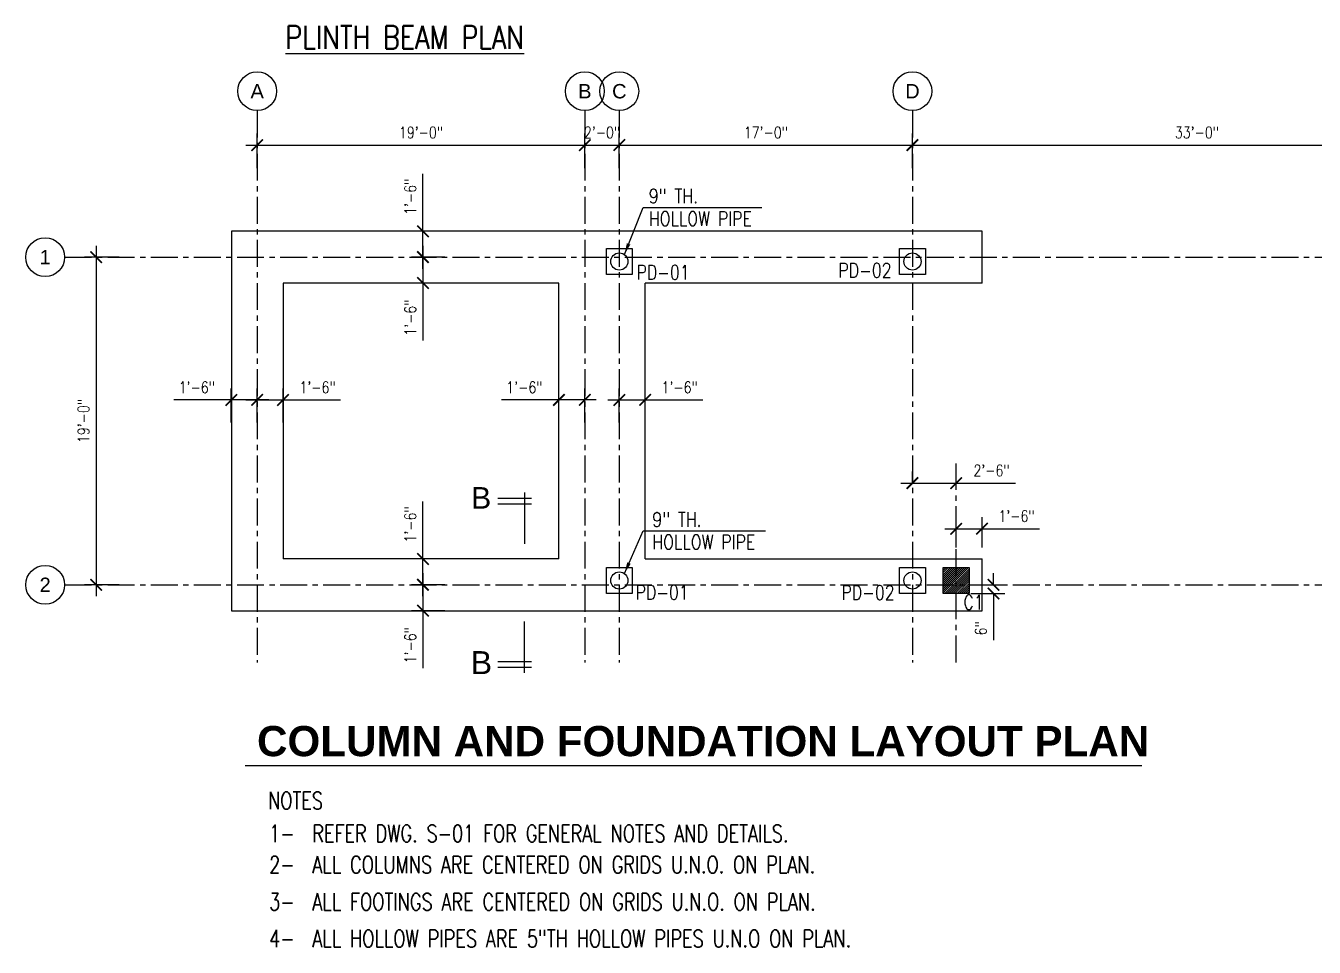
# Model space of a CAD drawing. Header units: inches. Extents: x 58342 to 61343, y 11242 to 14225.
# Drawn here: x 59193 to 60089, y 11242 to 11884 of the extents above; entities that cross this region are included whole.
import ezdxf
from ezdxf.enums import TextEntityAlignment as Align

# ---------------------------------------------------------------- set-up
doc = ezdxf.new("R2010")
doc.units = ezdxf.units.IN
doc.header["$MEASUREMENT"] = 0
doc.header["$PDMODE"] = 3
doc.linetypes.add('CENTER', pattern=[2, 1.25, -0.25, 0.25, -0.25])
for name, color, linetype in [('A-RCC-SHWL', 4, 'Continuous'), ('A-TEXT-P', 242, 'Continuous'), ('COLUMN', 4, 'Continuous'), ('DIM', 2, 'Continuous'), ('GC', 3, 'Continuous'), ('Grid line', 1, 'CENTER'), ('GT', 4, 'Continuous'), ('HATCH', 253, 'Continuous'), ('HEADING', 4, 'Continuous'), ('L3', 3, 'Continuous'), ('L5', 5, 'Continuous'), ('PB', 3, 'Continuous'), ('TEXT2', 3, 'Continuous'), ('TEXT3', 4, 'Continuous'), ('WALL', 3, 'Continuous')]:
    doc.layers.add(name, color=color, linetype=linetype)
doc.styles.add('3-32', font='simplex.shx', dxfattribs={"width": 0.75, "height": 10.6666})
doc.styles.add('ARIAL', font='arial.ttf')
doc.styles.add('dim', font='arial.ttf')
doc.styles.add('DIM 1_1 (A)', font='simplex.shx', dxfattribs={"width": 0.8})
doc.styles.add('DIM 1_4 (A)', font='simplex.shx', dxfattribs={"width": 0.8})
doc.styles.add('DIM 1_8 (A)', font='simplex.shx', dxfattribs={"width": 0.8})
doc.dimstyles.new('DIM 1_8 (A)', dxfattribs={"dimtxt": 8, "dimasz": 8, "dimexe": 8, "dimexo": 8, "dimgap": 4, "dimtad": 1, "dimdec": 0, "dimzin": 3, "dimdsep": 46, "dimlunit": 4, "dimtxsty": 'DIM 1_8 (A)', "dimblk": 'ARCHTICK', "dimcen": 8, "dimdle": 8, "dimclrd": 2, "dimclre": 2, "dimclrt": 3, "dimadec": 0, "dimazin": 2, "dimtfac": 1, "dimtdec": 0, "dimtofl": 0, "dimtmove": 0, "dimatfit": 3, "dimfxl": 0, "dimtolj": 1, "dimtzin": 0, "dimlwd": -1, "dimlwe": -1, "dimarcsym": 0})

# ---------------------------------------------------------------- blocks, each defined once
blk = doc.blocks.new('HEAD')
at = {"style": 'DIM 1_1 (A)', "width": 0.8}
blk.add_attdef('A', (1, 0.23), '', height=2, dxfattribs=at)
at = {"layer": 'TEXT2', "style": 'DIM 1_1 (A)', "width": 0.8}
blk.add_attdef('B', (1.35, -1.34), '', height=1, dxfattribs=at)
blk = doc.blocks.new('_ARCHTICK')
at = {"color": 0, "linetype": 'ByBlock', "const_width": 0.15}
blk.add_lwpolyline([(-0.5, -0.5), (0.5, 0.5)], dxfattribs=at)
blk = doc.blocks.new('*D1122')
at = {"layer": 'DEFPOINTS', "color": 0, "transparency": 16777216}
for p in [(59581.78, 11800.66), (59353.78, 11776.66), (59581.78, 11776.66)]:
    blk.add_point(p, dxfattribs=at)
at = {"layer": 'DIM', "color": 2, "transparency": 16777216}
for p, q in [((59345.78, 11800.66), (59589.78, 11800.66)), ((59353.78, 11784.66), (59353.78, 11808.66)), ((59581.78, 11784.66), (59581.78, 11808.66))]:
    blk.add_line(p, q, dxfattribs=at)
at = {"layer": 'DIM', "color": 2, "transparency": 16777216, "xscale": 8, "yscale": 8, "zscale": 8, "rotation": 180}
blk.add_blockref('_ARCHTICK', (59353.78, 11800.66), dxfattribs=at)
at = {"layer": 'DIM', "color": 2, "transparency": 16777216, "xscale": 8, "yscale": 8, "zscale": 8}
blk.add_blockref('_ARCHTICK', (59581.78, 11800.66), dxfattribs=at)
at = {"layer": 'DIM', "color": 3, "transparency": 16777216, "insert": (59467.78, 11809.42), "char_height": 8, "attachment_point": 5, "style": 'DIM 1_8 (A)'}
blk.add_mtext('\\A1;19\'-0"', dxfattribs=at)
blk = doc.blocks.new('*D1123')
at = {"layer": 'DEFPOINTS', "color": 0, "transparency": 16777216}
for p in [(59605.78, 11800.66), (59581.78, 11776.66), (59605.78, 11776.66)]:
    blk.add_point(p, dxfattribs=at)
at = {"layer": 'DIM', "color": 2, "transparency": 16777216}
for p, q in [((59573.78, 11800.66), (59613.78, 11800.66)), ((59581.78, 11784.66), (59581.78, 11808.66)), ((59605.78, 11784.66), (59605.78, 11808.66))]:
    blk.add_line(p, q, dxfattribs=at)
at = {"layer": 'DIM', "color": 2, "transparency": 16777216, "xscale": 8, "yscale": 8, "zscale": 8, "rotation": 180}
blk.add_blockref('_ARCHTICK', (59581.78, 11800.66), dxfattribs=at)
at = {"layer": 'DIM', "color": 2, "transparency": 16777216, "xscale": 8, "yscale": 8, "zscale": 8}
blk.add_blockref('_ARCHTICK', (59605.78, 11800.66), dxfattribs=at)
at = {"layer": 'DIM', "color": 3, "transparency": 16777216, "insert": (59593.78, 11809.42), "char_height": 8, "attachment_point": 5, "style": 'DIM 1_8 (A)'}
blk.add_mtext('\\A1;2\'-0"', dxfattribs=at)
blk = doc.blocks.new('*D1124')
at = {"layer": 'DEFPOINTS', "color": 0, "transparency": 16777216}
for p in [(59809.78, 11800.66), (59605.78, 11776.66), (59809.78, 11776.66)]:
    blk.add_point(p, dxfattribs=at)
at = {"layer": 'DIM', "color": 2, "transparency": 16777216}
for p, q in [((59597.78, 11800.66), (59817.78, 11800.66)), ((59605.78, 11784.66), (59605.78, 11808.66)), ((59809.78, 11784.66), (59809.78, 11808.66))]:
    blk.add_line(p, q, dxfattribs=at)
at = {"layer": 'DIM', "color": 2, "transparency": 16777216, "xscale": 8, "yscale": 8, "zscale": 8, "rotation": 180}
blk.add_blockref('_ARCHTICK', (59605.78, 11800.66), dxfattribs=at)
at = {"layer": 'DIM', "color": 2, "transparency": 16777216, "xscale": 8, "yscale": 8, "zscale": 8}
blk.add_blockref('_ARCHTICK', (59809.78, 11800.66), dxfattribs=at)
at = {"layer": 'DIM', "color": 3, "transparency": 16777216, "insert": (59707.78, 11809.42), "char_height": 8, "attachment_point": 5, "style": 'DIM 1_8 (A)'}
blk.add_mtext('\\A1;17\'-0"', dxfattribs=at)
blk = doc.blocks.new('*D1125')
at = {"layer": 'DEFPOINTS', "color": 0, "transparency": 16777216}
for p in [(60205.78, 11800.66), (59809.78, 11776.66), (60205.78, 11776.66)]:
    blk.add_point(p, dxfattribs=at)
at = {"layer": 'DIM', "color": 2, "transparency": 16777216}
for p, q in [((59801.78, 11800.66), (60213.78, 11800.66)), ((59809.78, 11784.66), (59809.78, 11808.66)), ((60205.78, 11784.66), (60205.78, 11808.66))]:
    blk.add_line(p, q, dxfattribs=at)
at = {"layer": 'DIM', "color": 2, "transparency": 16777216, "xscale": 8, "yscale": 8, "zscale": 8, "rotation": 180}
blk.add_blockref('_ARCHTICK', (59809.78, 11800.66), dxfattribs=at)
at = {"layer": 'DIM', "color": 2, "transparency": 16777216, "xscale": 8, "yscale": 8, "zscale": 8}
blk.add_blockref('_ARCHTICK', (60205.78, 11800.66), dxfattribs=at)
at = {"layer": 'DIM', "color": 3, "transparency": 16777216, "insert": (60007.78, 11809.42), "char_height": 8, "attachment_point": 5, "style": 'DIM 1_8 (A)'}
blk.add_mtext('\\A1;33\'-0"', dxfattribs=at)
blk = doc.blocks.new('*D1131')
at = {"layer": 'DEFPOINTS', "color": 0, "transparency": 16777216}
for p in [(59265.66, 11722.66), (59241.66, 11494.66), (59265.66, 11494.66)]:
    blk.add_point(p, dxfattribs=at)
at = {"layer": 'DIM', "color": 2, "transparency": 16777216}
for p, q in [((59241.66, 11730.66), (59241.66, 11486.66)), ((59257.66, 11722.66), (59233.66, 11722.66)), ((59257.66, 11494.66), (59233.66, 11494.66))]:
    blk.add_line(p, q, dxfattribs=at)
at = {"layer": 'DIM', "color": 2, "transparency": 16777216, "xscale": 8, "yscale": 8, "zscale": 8}
for p, rotation in [((59241.66, 11722.66), 90), ((59241.66, 11494.66), 270)]:
    blk.add_blockref('_ARCHTICK', p, dxfattribs=dict(at, rotation=rotation))
at = {"layer": 'DIM', "color": 3, "transparency": 16777216, "insert": (59232.9, 11608.66), "char_height": 8, "attachment_point": 5, "rotation": 90, "style": 'DIM 1_8 (A)'}
blk.add_mtext('\\A1;19\'-0"', dxfattribs=at)
blk = doc.blocks.new('*D1139')
at = {"layer": 'DEFPOINTS', "color": 0, "transparency": 16777216}
for p in [(59492.3, 11494.66), (59469.14, 11476.66), (59492.3, 11476.66)]:
    blk.add_point(p, dxfattribs=at)
at = {"layer": 'DIM', "color": 2, "transparency": 16777216}
for p, q in [((59469.14, 11502.66), (59469.14, 11476.66)), ((59484.3, 11494.66), (59461.14, 11494.66)), ((59484.3, 11476.66), (59461.14, 11476.66)), ((59469.14, 11476.66), (59469.14, 11436.58))]:
    blk.add_line(p, q, dxfattribs=at)
at = {"layer": 'DIM', "color": 2, "transparency": 16777216, "xscale": 8, "yscale": 8, "zscale": 8}
for p, rotation in [((59469.14, 11494.66), 90), ((59469.14, 11476.66), 270)]:
    blk.add_blockref('_ARCHTICK', p, dxfattribs=dict(at, rotation=rotation))
at = {"layer": 'DIM', "color": 3, "transparency": 16777216, "insert": (59460.38, 11452.62), "char_height": 8, "attachment_point": 5, "rotation": 90, "style": 'DIM 1_8 (A)'}
blk.add_mtext('\\A1;1\'-6"', dxfattribs=at)
blk = doc.blocks.new('*D1140')
at = {"layer": 'DEFPOINTS', "color": 0, "transparency": 16777216}
for p in [(59469.14, 11512.66), (59492.3, 11512.66), (59492.3, 11494.66)]:
    blk.add_point(p, dxfattribs=at)
at = {"layer": 'DIM', "color": 2, "transparency": 16777216}
for p, q in [((59469.14, 11512.66), (59469.14, 11552.74)), ((59484.3, 11512.66), (59461.14, 11512.66)), ((59469.14, 11486.66), (59469.14, 11512.66)), ((59484.3, 11494.66), (59461.14, 11494.66))]:
    blk.add_line(p, q, dxfattribs=at)
at = {"layer": 'DIM', "color": 2, "transparency": 16777216, "xscale": 8, "yscale": 8, "zscale": 8}
for p, rotation in [((59469.14, 11512.66), 90), ((59469.14, 11494.66), 270)]:
    blk.add_blockref('_ARCHTICK', p, dxfattribs=dict(at, rotation=rotation))
at = {"layer": 'DIM', "color": 3, "transparency": 16777216, "insert": (59460.38, 11536.7), "char_height": 8, "attachment_point": 5, "rotation": 90, "style": 'DIM 1_8 (A)'}
blk.add_mtext('\\A1;1\'-6"', dxfattribs=at)
blk = doc.blocks.new('*D1141')
at = {"layer": 'DEFPOINTS', "color": 0, "transparency": 16777216}
for p in [(59492.3, 11722.66), (59469.14, 11704.66), (59492.3, 11704.66)]:
    blk.add_point(p, dxfattribs=at)
at = {"layer": 'DIM', "color": 2, "transparency": 16777216}
for p, q in [((59469.14, 11730.66), (59469.14, 11704.66)), ((59484.3, 11722.66), (59461.14, 11722.66)), ((59484.3, 11704.66), (59461.14, 11704.66)), ((59469.14, 11704.66), (59469.14, 11664.58))]:
    blk.add_line(p, q, dxfattribs=at)
at = {"layer": 'DIM', "color": 2, "transparency": 16777216, "xscale": 8, "yscale": 8, "zscale": 8}
for p, rotation in [((59469.14, 11722.66), 90), ((59469.14, 11704.66), 270)]:
    blk.add_blockref('_ARCHTICK', p, dxfattribs=dict(at, rotation=rotation))
at = {"layer": 'DIM', "color": 3, "transparency": 16777216, "insert": (59460.38, 11680.62), "char_height": 8, "attachment_point": 5, "rotation": 90, "style": 'DIM 1_8 (A)'}
blk.add_mtext('\\A1;1\'-6"', dxfattribs=at)
blk = doc.blocks.new('*D1142')
at = {"layer": 'DEFPOINTS', "color": 0, "transparency": 16777216}
for p in [(59469.14, 11740.66), (59492.3, 11740.66), (59492.3, 11722.66)]:
    blk.add_point(p, dxfattribs=at)
at = {"layer": 'DIM', "color": 2, "transparency": 16777216}
for p, q in [((59469.14, 11740.66), (59469.14, 11780.74)), ((59484.3, 11740.66), (59461.14, 11740.66)), ((59469.14, 11714.66), (59469.14, 11740.66)), ((59484.3, 11722.66), (59461.14, 11722.66))]:
    blk.add_line(p, q, dxfattribs=at)
at = {"layer": 'DIM', "color": 2, "transparency": 16777216, "xscale": 8, "yscale": 8, "zscale": 8}
for p, rotation in [((59469.14, 11740.66), 90), ((59469.14, 11722.66), 270)]:
    blk.add_blockref('_ARCHTICK', p, dxfattribs=dict(at, rotation=rotation))
at = {"layer": 'DIM', "color": 3, "transparency": 16777216, "insert": (59460.38, 11764.7), "char_height": 8, "attachment_point": 5, "rotation": 90, "style": 'DIM 1_8 (A)'}
blk.add_mtext('\\A1;1\'-6"', dxfattribs=at)
blk = doc.blocks.new('*D1143')
at = {"layer": 'DEFPOINTS', "color": 0, "transparency": 16777216}
for p in [(59371.78, 11623.33), (59353.78, 11599.71), (59371.78, 11599.71)]:
    blk.add_point(p, dxfattribs=at)
at = {"layer": 'DIM', "color": 2, "transparency": 16777216}
for p, q in [((59353.78, 11607.71), (59353.78, 11631.33)), ((59371.78, 11607.71), (59371.78, 11631.33)), ((59345.78, 11623.33), (59371.78, 11623.33)), ((59371.78, 11623.33), (59411.86, 11623.33))]:
    blk.add_line(p, q, dxfattribs=at)
at = {"layer": 'DIM', "color": 2, "transparency": 16777216, "xscale": 8, "yscale": 8, "zscale": 8, "rotation": 180}
blk.add_blockref('_ARCHTICK', (59353.78, 11623.33), dxfattribs=at)
at = {"layer": 'DIM', "color": 2, "transparency": 16777216, "xscale": 8, "yscale": 8, "zscale": 8}
blk.add_blockref('_ARCHTICK', (59371.78, 11623.33), dxfattribs=at)
at = {"layer": 'DIM', "color": 3, "transparency": 16777216, "insert": (59395.82, 11632.09), "char_height": 8, "attachment_point": 5, "style": 'DIM 1_8 (A)'}
blk.add_mtext('\\A1;1\'-6"', dxfattribs=at)
blk = doc.blocks.new('*D1144')
at = {"layer": 'DEFPOINTS', "color": 0, "transparency": 16777216}
for p in [(59842.47, 11494.66), (59842.47, 11488.66), (59866.15, 11488.66)]:
    blk.add_point(p, dxfattribs=at)
at = {"layer": 'DIM', "color": 2, "transparency": 16777216}
for p, q in [((59866.15, 11494.66), (59866.15, 11502.66)), ((59850.47, 11494.66), (59874.15, 11494.66)), ((59850.47, 11488.66), (59874.15, 11488.66)), ((59866.15, 11488.66), (59866.15, 11456.13))]:
    blk.add_line(p, q, dxfattribs=at)
at = {"layer": 'DIM', "color": 2, "transparency": 16777216, "xscale": 8, "yscale": 8, "zscale": 8}
for p, rotation in [((59866.15, 11494.66), 270), ((59866.15, 11488.66), 90)]:
    blk.add_blockref('_ARCHTICK', p, dxfattribs=dict(at, rotation=rotation))
at = {"layer": 'DIM', "color": 3, "transparency": 16777216, "insert": (59857.39, 11464.39), "char_height": 8, "attachment_point": 5, "rotation": 90, "style": 'DIM 1_8 (A)'}
blk.add_mtext('\\A1;6"', dxfattribs=at)
blk = doc.blocks.new('*D1145')
at = {"layer": 'DEFPOINTS', "color": 0, "transparency": 16777216}
for p in [(59840.21, 11565.46), (59809.78, 11557.33), (59840.21, 11557.33)]:
    blk.add_point(p, dxfattribs=at)
at = {"layer": 'DIM', "color": 2, "transparency": 16777216}
for p, q in [((59809.78, 11565.33), (59809.78, 11573.46)), ((59840.21, 11565.33), (59840.21, 11573.46)), ((59801.78, 11565.46), (59840.21, 11565.46)), ((59840.21, 11565.46), (59881.5, 11565.46))]:
    blk.add_line(p, q, dxfattribs=at)
at = {"layer": 'DIM', "color": 2, "transparency": 16777216, "xscale": 8, "yscale": 8, "zscale": 8, "rotation": 180}
blk.add_blockref('_ARCHTICK', (59809.78, 11565.46), dxfattribs=at)
at = {"layer": 'DIM', "color": 2, "transparency": 16777216, "xscale": 8, "yscale": 8, "zscale": 8}
blk.add_blockref('_ARCHTICK', (59840.21, 11565.46), dxfattribs=at)
at = {"layer": 'DIM', "color": 3, "transparency": 16777216, "insert": (59864.85, 11574.22), "char_height": 8, "attachment_point": 5, "style": 'DIM 1_8 (A)'}
blk.add_mtext('\\A1;2\'-6"', dxfattribs=at)
blk = doc.blocks.new('*D1148')
at = {"layer": 'DEFPOINTS', "color": 0, "transparency": 16777216}
for p in [(59335.78, 11623.33), (59335.78, 11599.71), (59353.78, 11599.71)]:
    blk.add_point(p, dxfattribs=at)
at = {"layer": 'DIM', "color": 2, "transparency": 16777216}
for p, q in [((59335.78, 11607.71), (59335.78, 11631.33)), ((59353.78, 11607.71), (59353.78, 11631.33)), ((59335.78, 11623.33), (59295.71, 11623.33)), ((59361.78, 11623.33), (59335.78, 11623.33))]:
    blk.add_line(p, q, dxfattribs=at)
at = {"layer": 'DIM', "color": 2, "transparency": 16777216, "xscale": 8, "yscale": 8, "zscale": 8, "rotation": 180}
blk.add_blockref('_ARCHTICK', (59335.78, 11623.33), dxfattribs=at)
at = {"layer": 'DIM', "color": 2, "transparency": 16777216, "xscale": 8, "yscale": 8, "zscale": 8}
blk.add_blockref('_ARCHTICK', (59353.78, 11623.33), dxfattribs=at)
at = {"layer": 'DIM', "color": 3, "transparency": 16777216, "insert": (59311.75, 11632.09), "char_height": 8, "attachment_point": 5, "style": 'DIM 1_8 (A)'}
blk.add_mtext('\\A1;1\'-6"', dxfattribs=at)
blk = doc.blocks.new('*D1149')
at = {"layer": 'DEFPOINTS', "color": 0, "transparency": 16777216}
for p in [(59563.78, 11623.33), (59563.78, 11599.71), (59581.78, 11599.71)]:
    blk.add_point(p, dxfattribs=at)
at = {"layer": 'DIM', "color": 2, "transparency": 16777216}
for p, q in [((59563.78, 11607.71), (59563.78, 11631.33)), ((59581.78, 11607.71), (59581.78, 11631.33)), ((59563.78, 11623.33), (59523.71, 11623.33)), ((59589.78, 11623.33), (59563.78, 11623.33))]:
    blk.add_line(p, q, dxfattribs=at)
at = {"layer": 'DIM', "color": 2, "transparency": 16777216, "xscale": 8, "yscale": 8, "zscale": 8, "rotation": 180}
blk.add_blockref('_ARCHTICK', (59563.78, 11623.33), dxfattribs=at)
at = {"layer": 'DIM', "color": 2, "transparency": 16777216, "xscale": 8, "yscale": 8, "zscale": 8}
blk.add_blockref('_ARCHTICK', (59581.78, 11623.33), dxfattribs=at)
at = {"layer": 'DIM', "color": 3, "transparency": 16777216, "insert": (59539.75, 11632.09), "char_height": 8, "attachment_point": 5, "style": 'DIM 1_8 (A)'}
blk.add_mtext('\\A1;1\'-6"', dxfattribs=at)
blk = doc.blocks.new('*D1150')
at = {"layer": 'DEFPOINTS', "color": 0, "transparency": 16777216}
for p in [(59623.78, 11623.33), (59605.78, 11599.71), (59623.78, 11599.71)]:
    blk.add_point(p, dxfattribs=at)
at = {"layer": 'DIM', "color": 2, "transparency": 16777216}
for p, q in [((59605.78, 11607.71), (59605.78, 11631.33)), ((59623.78, 11607.71), (59623.78, 11631.33)), ((59597.78, 11623.33), (59623.78, 11623.33)), ((59623.78, 11623.33), (59663.86, 11623.33))]:
    blk.add_line(p, q, dxfattribs=at)
at = {"layer": 'DIM', "color": 2, "transparency": 16777216, "xscale": 8, "yscale": 8, "zscale": 8, "rotation": 180}
blk.add_blockref('_ARCHTICK', (59605.78, 11623.33), dxfattribs=at)
at = {"layer": 'DIM', "color": 2, "transparency": 16777216, "xscale": 8, "yscale": 8, "zscale": 8}
blk.add_blockref('_ARCHTICK', (59623.78, 11623.33), dxfattribs=at)
at = {"layer": 'DIM', "color": 3, "transparency": 16777216, "insert": (59647.82, 11632.09), "char_height": 8, "attachment_point": 5, "style": 'DIM 1_8 (A)'}
blk.add_mtext('\\A1;1\'-6"', dxfattribs=at)
blk = doc.blocks.new('*D1151')
at = {"layer": 'DEFPOINTS', "color": 0, "transparency": 16777216}
for p in [(59858.21, 11533.7), (59840.21, 11512.66), (59858.21, 11512.66)]:
    blk.add_point(p, dxfattribs=at)
at = {"layer": 'DIM', "color": 2, "transparency": 16777216}
for p, q in [((59840.21, 11520.66), (59840.21, 11541.7)), ((59858.21, 11520.66), (59858.21, 11541.7)), ((59832.21, 11533.7), (59858.21, 11533.7)), ((59858.21, 11533.7), (59898.28, 11533.7))]:
    blk.add_line(p, q, dxfattribs=at)
at = {"layer": 'DIM', "color": 2, "transparency": 16777216, "xscale": 8, "yscale": 8, "zscale": 8, "rotation": 180}
blk.add_blockref('_ARCHTICK', (59840.21, 11533.7), dxfattribs=at)
at = {"layer": 'DIM', "color": 2, "transparency": 16777216, "xscale": 8, "yscale": 8, "zscale": 8}
blk.add_blockref('_ARCHTICK', (59858.21, 11533.7), dxfattribs=at)
at = {"layer": 'DIM', "color": 3, "transparency": 16777216, "insert": (59882.25, 11542.46), "char_height": 8, "attachment_point": 5, "style": 'DIM 1_8 (A)'}
blk.add_mtext('\\A1;1\'-6"', dxfattribs=at)
blk = doc.blocks.new('A$C76A7568D')
at = {"layer": 'L3'}
blk.add_line((0, 3.89), (0, -31.85), dxfattribs=at)
at = {"layer": 'L5', "color": 6}
for p, q in [((-18.6, 0), (5, 0)), ((-18.6, -3.99), (5, -3.99))]:
    blk.add_line(p, q, dxfattribs=at)

msp = doc.modelspace()

# ---------------------------------------------------------------- hatches: boundary and pattern name
at = {"layer": 'HATCH'}
h = msp.add_hatch(dxfattribs=at)
h.set_pattern_fill('_USER', color=1, angle=45, style=0, pattern_type=0)
h.set_pattern_definition([(45, (0, 114.3873), (-0.707106781, 0.707106781), [])])
h.paths.add_polyline_path([(59849.2070904, 11494.6595974), (59831.2070904, 11494.6595974), (59831.2070904, 11488.6595974), (59849.2070904, 11488.6595974)])
h.paths.add_polyline_path([(59849.2070904, 11506.6595974), (59831.2070904, 11506.6595974), (59831.2070904, 11494.6595974), (59849.2070904, 11494.6595974)])

# ---------------------------------------------------------------- linework, layer by layer
at = {"layer": 'A-RCC-SHWL'}
for points in [[(59614.7841881, 11710.6595974), (59596.7841881, 11710.6595974), (59596.7841881, 11728.6595974), (59614.7841881, 11728.6595974)], [(59818.7841881, 11710.6595974), (59800.7841881, 11710.6595974), (59800.7841881, 11728.6595974), (59818.7841881, 11728.6595974)], [(59614.7841881, 11488.6595974), (59596.7841881, 11488.6595974), (59596.7841881, 11506.6595974), (59614.7841881, 11506.6595974)], [(59818.7841881, 11488.6595974), (59800.7841881, 11488.6595974), (59800.7841881, 11506.6595974), (59818.7841881, 11506.6595974)], [(59849.2070904, 11488.6595974), (59831.2070904, 11488.6595974), (59831.2070904, 11506.6595974), (59849.2070904, 11506.6595974)]]:
    msp.add_lwpolyline(points, close=True, dxfattribs=at)
at = {"layer": 'A-TEXT-P', "color": 4}
msp.add_line((59345.3554487, 11369.0164893), (59969.3191915, 11369.0164893), dxfattribs=at)
at = {"layer": 'COLUMN'}
for centre in [(59605.7841881, 11719.6595974), (59809.7841881, 11719.6595974), (59605.7841881, 11497.6595974), (59809.7841881, 11497.6595974)]:
    msp.add_circle(centre, 6, dxfattribs=at)
at = {"layer": 'GC'}
for centre in [(59353.7841881, 11838.1595974), (59581.7841881, 11838.1595974), (59605.7841881, 11838.1595974), (59809.7841881, 11838.1595974), (59206.2254211, 11722.6595974), (59206.2254211, 11494.6595974)]:
    msp.add_circle(centre, 13.5, dxfattribs=at)
at = {"layer": 'Grid line', "ltscale": 15}
for p, q in [((59353.7841881, 11824.6595974), (59353.7841881, 11440.6595974)), ((59581.7841881, 11824.6595974), (59581.7841881, 11440.6595974)), ((59605.7841881, 11824.6595974), (59605.7841881, 11440.6595974)), ((59809.7841881, 11824.6595974), (59809.7841881, 11440.6595974)), ((59219.7254211, 11722.6595974), (61342.7841881, 11722.6595974)), ((59840.2070904, 11440.6595974), (59840.2070904, 11579.0143654)), ((59219.7254211, 11494.6595974), (61342.7841881, 11494.6595974))]:
    msp.add_line(p, q, dxfattribs=at)
at = {"layer": 'WALL'}
for p, q in [((59858.2070904, 11740.6595974), (59335.7841881, 11740.6595974)), ((59335.7841881, 11740.6595974), (59335.7841881, 11476.6595974)), ((59858.2070904, 11704.6595974), (59858.2070904, 11740.6595974)), ((59371.7841881, 11704.6595974), (59371.7841881, 11512.6595974)), ((59563.7841881, 11704.6595974), (59371.7841881, 11704.6595974)), ((59563.7841881, 11512.6595974), (59563.7841881, 11704.6595974)), ((59858.2070904, 11704.6595974), (59623.7841881, 11704.6595974)), ((59623.7841881, 11512.6595974), (59623.7841881, 11704.6595974)), ((59563.7841881, 11512.6595974), (59371.7841881, 11512.6595974)), ((59623.7841881, 11512.6595974), (59858.2070904, 11512.6595974)), ((59858.2070904, 11476.6595974), (59858.2070904, 11512.6595974)), ((59335.7841881, 11476.6595974), (59858.2070904, 11476.6595974))]:
    msp.add_line(p, q, dxfattribs=at)

# ---------------------------------------------------------------- block references
ref = msp.add_blockref('HEAD', (59365.4001282, 11865.84658), dxfattribs=dict(xscale=8, yscale=8, zscale=8))
ref.add_attrib('A', '%%UPLINTH BEAM PLAN', (59373.4342201, 11867.6936351), dxfattribs={"layer": 'HEADING', "height": 16, "style": 'DIM 1_8 (A)', "width": 0.8125})
at = {"layer": 'PB'}
msp.add_blockref('A$C76A7568D', (59539.7595636, 11554.9239446), dxfattribs=at)
at = {"layer": 'PB', "xscale": -1, "rotation": 180}
msp.add_blockref('A$C76A7568D', (59539.7595636, 11437.3741862), dxfattribs=at)

# ---------------------------------------------------------------- texts
at = {"layer": 'A-TEXT-P', "color": 4, "style": 'ARIAL'}
for height, p in [(15, (59502.6653613, 11547.6702574)), (16, (59502.3536623, 11432.50591))]:
    msp.add_text('B', height=height, dxfattribs=at).set_placement(p)
at = {"layer": 'A-TEXT-P', "color": 4, "insert": (59353.6815817, 11396.3981076), "char_height": 21, "attachment_point": 1, "style": 'ARIAL'}
msp.add_mtext_dynamic_manual_height_columns('{\\fArial|b1|i0|c0|p34;COLUMN AND FOUNDATION LAYOUT PLAN}', width=863.781156634, gutter_width=30, heights=[0], dxfattribs=at)
at = {"layer": 'A-TEXT-P', "color": 2, "char_height": 12, "attachment_point": 1, "style": '3-32'}
for s, width, insert in [('\\A1;NOTES ', 427.877552393, (59361.3832422, 11350.4970062)), ('\\A1;1-  REFER DWG. S-01 FOR GENERAL NOTES AND DETAILS.', 498.624498892, (59362.1217156, 11327.6140661)), ('\\A1;2-  ALL COLUMNS ARE CENTERED ON GRIDS U.N.O. ON PLAN. ', 498.624498892, (59362.1217156, 11305.9083808)), ('\\A1;3-  ALL FOOTINGS ARE CENTERED ON GRIDS U.N.O. ON PLAN. ', 498.624498892, (59362.1217156, 11280.0463094)), ('\\A1;4-  ALL HOLLOW PIPES ARE 5"TH HOLLOW PIPES U.N.O ON PLAN.', 498.624498892, (59362.1217156, 11254.4566154))]:
    msp.add_mtext_dynamic_manual_height_columns(s, width=width, gutter_width=30, heights=[0], dxfattribs=dict(at, insert=insert))
at = {"layer": 'GT', "color": 4, "style": 'dim'}
for s, p in [('A', (59353.7841881, 11838.1595974)), ('B', (59581.7841881, 11838.1595974)), ('C', (59605.7841881, 11838.1595974)), ('D', (59809.7841881, 11838.1595974)), ('1', (59206.2254211, 11722.6595974)), ('2', (59206.2254211, 11494.6595974))]:
    msp.add_text(s, height=10, dxfattribs=at).set_placement(p, align=Align.MIDDLE_CENTER)
at = {"layer": 'TEXT3', "color": 3, "style": 'DIM 1_4 (A)', "width": 0.8}
for s, p in [('9" TH.', (59626.3195653, 11760.1334467)), ('HOLLOW PIPE', (59626.3195653, 11744.3830579)), ('9" TH.', (59628.7479157, 11535.1060062)), ('HOLLOW PIPE', (59628.7479157, 11519.3556174))]:
    msp.add_text(s, height=10, dxfattribs=at).set_placement(p)
at = {"layer": 'TEXT3', "style": 'DIM 1_4 (A)', "width": 0.8}
for s, p in [('PD-01', (59617.7079919, 11707.0655975)), ('PD-02', (59758.2042635, 11708.4413089)), ('PD-01', (59617.043542, 11484.4008172)), ('PD-02', (59760.3295579, 11484.2976875)), ('C1', (59845.2962801, 11477.5737927))]:
    msp.add_text(s, height=10, dxfattribs=at).set_placement(p)

# ---------------------------------------------------------------- dimensions: what is measured, and where the dimension line sits
at = {"layer": 'DIM'}
for base, p1, p2, angle, picture, middle in [((59581.7841881, 11800.6595974), (59353.7841881, 11776.6595974), (59581.7841881, 11776.6595974), 180, '*D1122', (59467.7841881, 11809.4215022)), ((59809.7841881, 11800.6595974), (59605.7841881, 11776.6595974), (59809.7841881, 11776.6595974), 180, '*D1124', (59707.7841881, 11809.4215022)), ((60205.7841881, 11800.6595974), (59809.7841881, 11776.6595974), (60205.7841881, 11776.6595974), 180, '*D1125', (60007.7841881, 11809.4215022)), ((59469.1449264, 11740.6595974), (59492.298899, 11722.6595974), (59492.298899, 11740.6595974), 90, '*D1142', (59460.3830216, 11764.6976927)), ((59241.6601474, 11494.6595974), (59265.6601474, 11722.6595974), (59265.6601474, 11494.6595974), 90, '*D1131', (59232.8982427, 11608.6595974)), ((59469.1449264, 11704.6595974), (59492.298899, 11722.6595974), (59492.298899, 11704.6595974), 270, '*D1141', (59460.3830216, 11680.6215022)), ((59371.7841881, 11623.3278415), (59353.7841881, 11599.7133043), (59371.7841881, 11599.7133043), 180, '*D1143', (59395.8222833, 11632.0897463)), ((59623.7841881, 11623.3278415), (59605.7841881, 11599.7133043), (59623.7841881, 11599.7133043), 180, '*D1150', (59647.8222833, 11632.0897463)), ((59469.1449264, 11512.6595974), (59492.298899, 11494.6595974), (59492.298899, 11512.6595974), 90, '*D1140', (59460.3830216, 11536.6976927)), ((59469.1449264, 11476.6595974), (59492.298899, 11494.6595974), (59492.298899, 11476.6595974), 270, '*D1139', (59460.3830216, 11452.6215022)), ((59866.1507901, 11488.6595974), (59842.4662188, 11494.6595974), (59842.4662188, 11488.6595974), 90, '*D1144', (59857.3888854, 11464.3929308))]:
    dim = msp.add_linear_dim(base=base, p1=p1, p2=p2, angle=angle, dimstyle='DIM 1_8 (A)', dxfattribs=at)
    dim.commit()
    dim.dimension.update_dxf_attribs({"geometry": picture, "text_midpoint": middle})
dim = msp.add_linear_dim(base=(59605.7841881, 11800.6595974), p1=(59581.7841881, 11776.6595974), p2=(59605.7841881, 11776.6595974), angle=180, dimstyle='DIM 1_8 (A)', dxfattribs=at)
dim.commit()
dim.dimension.update_dxf_attribs({"geometry": '*D1123', "text_midpoint": (59593.7841881, 11800.6595974), "dimtype": 160})
for base, p1, p2, picture, middle in [((59335.7841881, 11623.3278415), (59353.7841881, 11599.7133043), (59335.7841881, 11599.7133043), '*D1148', (59311.7460929, 11632.0897463)), ((59563.7841881, 11623.3278415), (59581.7841881, 11599.7133043), (59563.7841881, 11599.7133043), '*D1149', (59539.7460929, 11632.0897463)), ((59840.2070904, 11565.4611448), (59809.7841881, 11557.3330386), (59840.2070904, 11557.3330386), '*D1145', (59864.8547095, 11574.2230496)), ((59858.2070904, 11533.6985364), (59840.2070904, 11512.6595974), (59858.2070904, 11512.6595974), '*D1151', (59882.2451856, 11542.4604412))]:
    dim = msp.add_linear_dim(base=base, p1=p1, p2=p2, dimstyle='DIM 1_8 (A)', dxfattribs=at)
    dim.commit()
    dim.dimension.update_dxf_attribs({"geometry": picture, "text_midpoint": middle})

# ---------------------------------------------------------------- leaders
for points in [[(59609.3375927, 11724.4941932), (59622.3049464, 11757.335588), (59705.0644835, 11757.335588)], [(59609.3375927, 11502.4941932), (59622.3049464, 11532.3081475), (59707.4928339, 11532.3081475)]]:
    msp.add_leader(points, dimstyle='DIM 1_8 (A)', dxfattribs=at)

doc.saveas('drawing.dxf')
